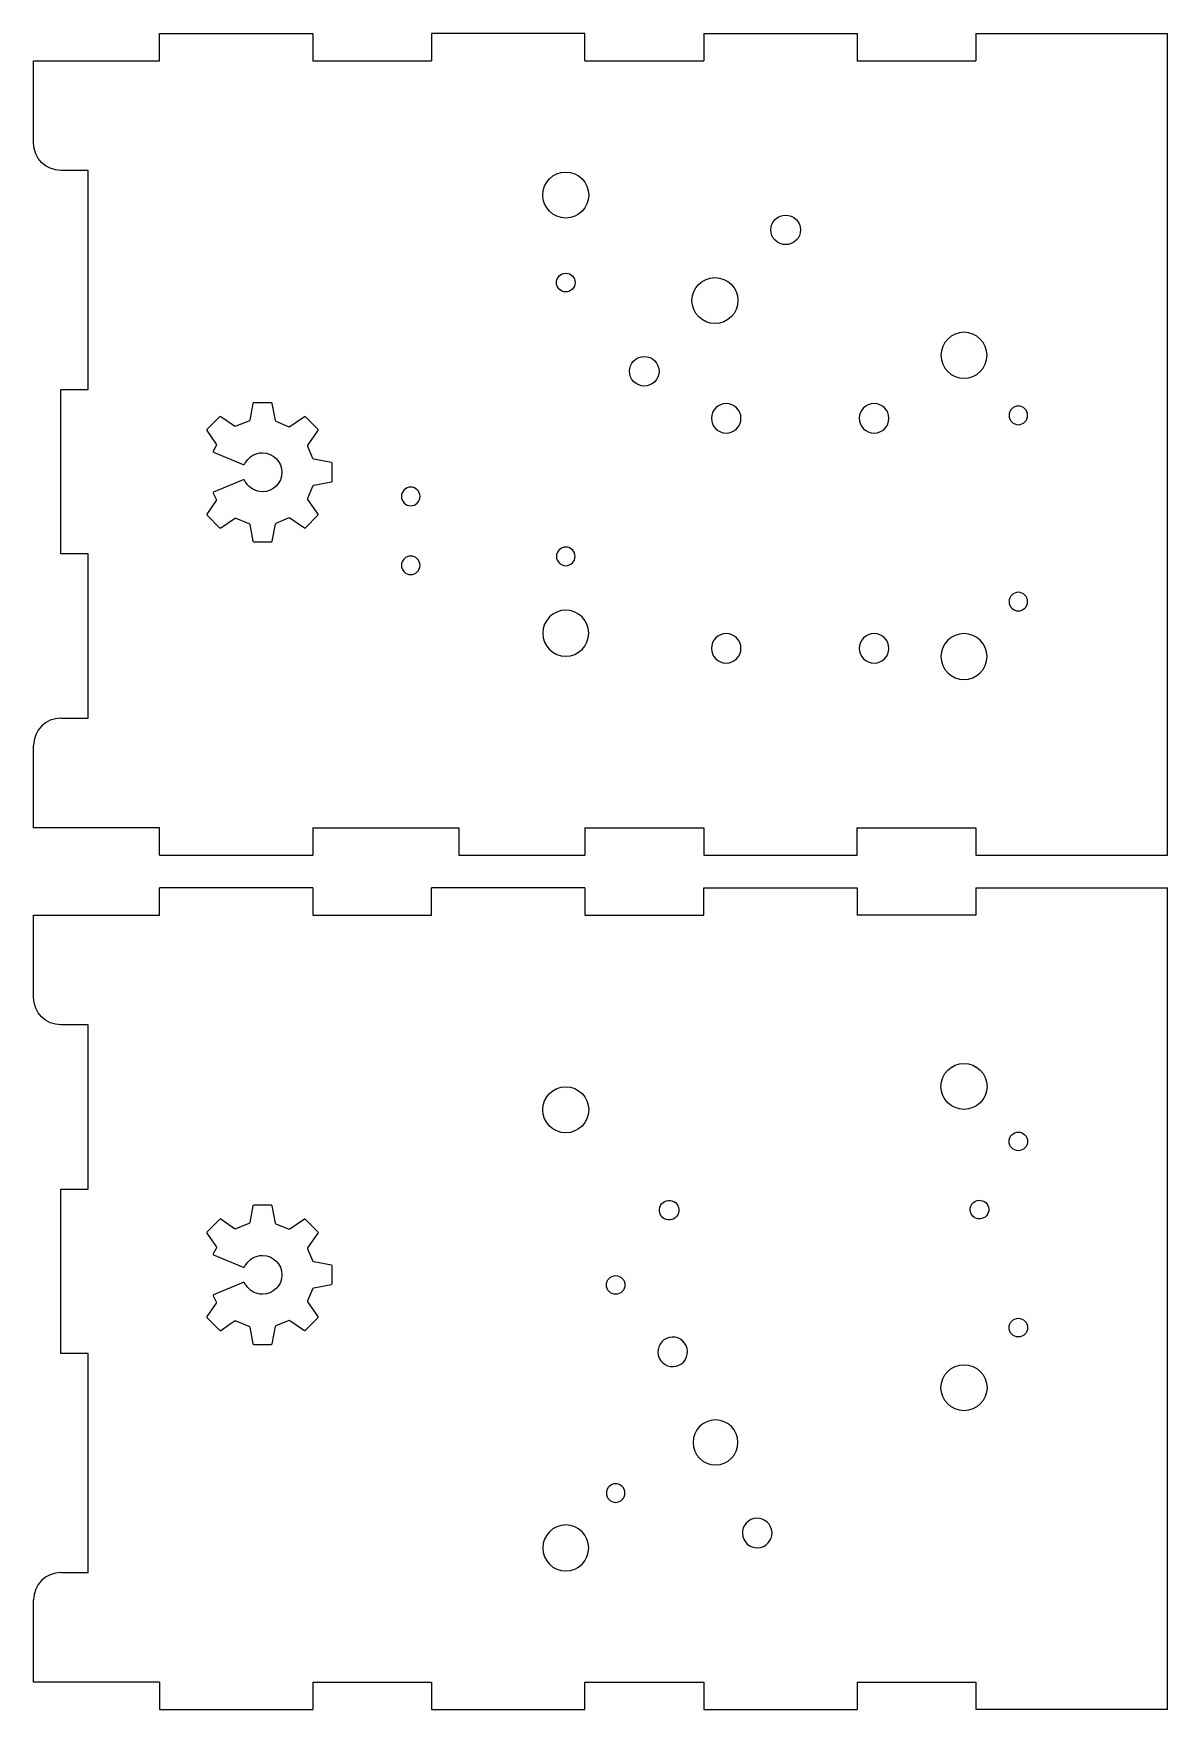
# Model space of a CAD drawing. Extents: x 11 to 578, y 32 to 388.
# Drawn here: x 370.6 to 577.6, y 76.6 to 382.6 of the extents above; entities that cross this region are included whole.
import ezdxf

# ---------------------------------------------------------------- set-up
doc = ezdxf.new("R2010")
doc.units = 0
doc.layers.add('BrailleRAP_V5_600x400_planche1', color=7, linetype='CONTINUOUS')

msp = doc.modelspace()

# ---------------------------------------------------------------- linework, layer by layer
at = {"layer": 'BrailleRAP_V5_600x400_planche1', "color": 3}
for points in [[(393.559937, 382.600922), (421.559909, 382.600922)], [(393.559937, 377.600897), (393.559937, 382.600817)], [(421.559944, 382.600922), (421.559944, 377.601003)], [(471.226609, 382.600922), (443.226638, 382.600922), (443.226602, 377.601003)], [(471.226609, 377.600897), (471.226609, 382.600817)], [(492.893302, 382.600922), (520.893274, 382.600922)], [(492.893302, 382.600922), (492.893302, 377.601003)], [(520.893274, 382.600922), (520.893274, 377.601003)], [(542.559932, 382.600922), (577.560073, 382.600922)], [(542.559932, 382.600922), (542.559932, 377.601003)], [(577.559967, 232.600909), (577.559967, 382.600958)], [(370.559991, 362.600928), (370.559991, 377.601038)], [(370.559991, 377.600897), (393.560043, 377.600897)], [(421.559944, 377.600897), (443.226496, 377.600897)], [(471.226609, 377.600897), (492.893161, 377.600897)], [(520.893274, 377.600897), (542.559826, 377.600897)], [(380.559935, 357.600903), (375.560016, 357.600903)], [(380.559935, 317.600913), (380.559935, 357.600973)], [(375.55991, 317.600913), (380.55983, 317.600913)], [(375.55991, 287.600903), (375.55991, 317.600772)], [(380.559935, 287.600903), (375.560016, 287.600903)], [(380.559935, 257.600929), (380.559935, 287.600797)], [(375.55991, 257.600929), (380.55983, 257.600929)], [(370.559991, 237.600899), (370.559991, 252.601009)], [(393.559937, 237.600899), (370.559885, 237.600899)], [(393.559937, 232.600909), (393.559937, 237.600828)], [(421.559944, 237.600899), (421.559944, 232.600979)], [(421.559944, 237.600899), (448.226769, 237.600899)], [(448.226627, 237.600899), (448.226627, 232.600979), (471.22668, 232.600909)], [(471.226609, 237.600899), (471.226609, 232.600979)], [(471.226609, 237.600899), (492.893161, 237.600899)], [(492.893302, 237.600899), (492.893302, 232.600979), (520.893274, 232.600909), (520.893274, 237.600828), (542.559826, 237.600899)], [(542.559932, 237.600899), (542.559932, 232.600979), (577.560073, 232.600909)], [(393.559937, 232.600909), (421.559909, 232.600909)], [(393.559937, 221.603697), (393.559937, 226.603616)], [(421.559944, 226.603687), (393.559973, 226.603687)], [(421.559944, 226.603687), (421.559944, 221.603767)], [(443.226602, 221.603697), (443.226602, 226.603616)], [(471.226609, 226.603687), (443.226638, 226.603687)], [(471.226609, 226.603687), (471.226609, 221.603767)], [(492.893302, 226.603687), (520.893274, 226.603687)], [(492.893302, 221.603697), (492.893302, 226.603616)], [(520.893274, 226.603687), (520.893274, 221.603767)], [(542.559932, 226.603687), (542.559932, 221.603767), (520.89338, 221.603697)], [(542.559932, 226.603687), (577.560073, 226.603687)], [(577.559967, 76.603708), (577.559967, 226.603757)], [(370.559991, 206.603692), (370.559991, 221.603803)], [(370.559991, 221.603697), (393.560043, 221.603697)], [(421.559944, 221.603697), (443.226496, 221.603697)], [(471.226609, 221.603697), (492.893161, 221.603697)], [(380.559935, 201.603702), (375.560016, 201.603702)], [(380.559935, 171.603692), (380.559935, 201.603561)], [(375.55991, 171.603692), (380.55983, 171.603692)], [(375.55991, 141.603682), (375.55991, 171.603551)], [(380.559935, 141.603682), (375.560016, 141.603682)], [(380.559935, 101.603693), (380.559935, 141.603753)], [(375.55991, 101.603693), (380.55983, 101.603693)], [(370.559991, 81.603698), (370.559991, 96.603809)], [(393.559937, 81.603698), (370.559885, 81.603698)], [(393.559937, 81.603698), (393.559937, 76.603779), (421.559909, 76.603708)], [(421.559944, 81.603698), (421.559944, 76.603779)], [(421.559944, 81.603698), (443.226496, 81.603698)], [(443.226602, 81.603698), (443.226602, 76.603779), (471.226574, 76.603708), (471.226609, 81.603627), (492.893161, 81.603698)], [(492.893302, 81.603698), (492.893302, 76.603779), (520.893274, 76.603708)], [(520.893274, 81.603698), (520.893274, 76.603779)], [(520.893274, 81.603698), (542.559826, 81.603698)], [(542.559932, 81.603698), (542.559932, 76.603779)], [(577.559967, 76.603708), (542.559826, 76.603708)]]:
    msp.add_lwpolyline(points, dxfattribs=at)
for points in [[(467.722961, 348.911069)], [(509.769873, 348.659644)], [(467.722961, 335.432453)], [(494.955923, 329.645769)], [(483.96044, 322.850246)], [(540.416348, 319.645754)], [(499.702866, 312.345935)], [(526.702853, 312.345759)], [(550.333567, 314.581453)], [(441.118967, 298.079285)], [(441.118967, 285.502475)], [(467.722961, 285.432449)], [(550.333567, 280.581472)], [(499.702866, 270.345943)], [(526.702853, 270.345731)], [(467.722961, 268.911054)], [(540.416348, 264.64576)], [(540.416348, 194.558836)], [(467.722961, 190.293541)], [(550.333567, 178.623158)], [(487.446978, 169.342704)], [(544.091975, 169.342704)], [(476.829249, 152.414345)], [(486.102083, 144.345965)], [(550.333567, 144.623143)], [(540.416348, 139.558841)], [(495.055936, 129.458849)], [(476.829249, 114.414359)], [(467.722961, 110.293562)], [(503.809834, 106.371696)]]:
    msp.add_lwpolyline(points, close=True, dxfattribs=at)
at = {"layer": 'BrailleRAP_V5_600x400_planche1', "color": 7}
for points in [[(413.97173, 315.198426), (410.759688, 315.198073)], [(404.515169, 312.611859), (402.244338, 310.340676)], [(407.250608, 310.903004), (404.731069, 312.631968)], [(410.593177, 315.059784), (410.026616, 312.016018)], [(414.71856, 311.939465), (414.138241, 315.059784)], [(420.000349, 312.631262), (417.350282, 310.813045)], [(422.486727, 310.340676), (420.215896, 312.611506)], [(402.22423, 310.125129), (403.923208, 307.65004)], [(409.866808, 311.835043), (407.492966, 310.885012)], [(417.108982, 310.798229), (414.87731, 311.754962)], [(420.656163, 307.428495), (422.506835, 310.124776)], [(403.931322, 307.412973), (403.348533, 306.321479)], [(403.414502, 306.141915), (408.852571, 303.891546)], [(421.524349, 305.022551), (420.638877, 307.186137)], [(409.055771, 303.957515), (409.223341, 304.230565)], [(424.934652, 304.262668), (421.706735, 304.863096)], [(425.07294, 300.884468), (425.07294, 304.096157)], [(408.852571, 301.089784), (403.414149, 298.839415)], [(409.222988, 300.750412), (409.055771, 301.023815)], [(420.638877, 297.794487), (421.524349, 299.957721)], [(421.706735, 300.117176), (424.934652, 300.717957)], [(403.922855, 297.33129), (402.22423, 294.856201)], [(403.348533, 298.659851), (403.930969, 297.568357)], [(422.506835, 294.855496), (420.656163, 297.552129)], [(402.243985, 294.640654), (404.514816, 292.369471)], [(404.731069, 292.349362), (407.250255, 294.078326)], [(407.492613, 294.096318), (409.866455, 293.145935)], [(414.87731, 293.226015), (417.108982, 294.182749)], [(417.350282, 294.167226), (420.000349, 292.349362)], [(420.215896, 292.369118), (422.486727, 294.640301)], [(410.026616, 292.965312), (410.592824, 289.921546)], [(414.138241, 289.92084), (414.71856, 293.04116)], [(410.759688, 289.782904), (413.971024, 289.782551)], [(410.593177, 168.530751), (410.026616, 165.486984)], [(413.97173, 168.669393), (410.759688, 168.66904)], [(414.71856, 165.410431), (414.138241, 168.530751)], [(404.515169, 166.083179), (402.244338, 163.811643)], [(407.250608, 164.37397), (404.731069, 166.102934)], [(409.866808, 165.306009), (407.492966, 164.355979)], [(420.000349, 166.102581), (417.350282, 164.284012)], [(422.486727, 163.811643), (420.215896, 166.082473)], [(402.22423, 163.596095), (403.923208, 161.121007)], [(417.108982, 164.269195), (414.87731, 165.225929)], [(420.656163, 160.899462), (422.506835, 163.595743)], [(403.931322, 160.88394), (403.348533, 159.792446)], [(403.414502, 159.612882), (408.852571, 157.362512)], [(421.524349, 158.493518), (420.638877, 160.657104)], [(409.055771, 157.428482), (409.223341, 157.701532)], [(424.934652, 157.733634), (421.706735, 158.334062)], [(425.07294, 154.355435), (425.07294, 157.567123)], [(408.852571, 154.560751), (403.414149, 152.310382)], [(409.222988, 154.221379), (409.055771, 154.494782)], [(420.638877, 151.265454), (421.524349, 153.428687)], [(421.706735, 153.588143), (424.934652, 154.188923)], [(403.922855, 150.802257), (402.22423, 148.327168)], [(403.348533, 152.130818), (403.930969, 151.039324)], [(422.506835, 148.326462), (420.656163, 151.023096)], [(402.243985, 148.111621), (404.514816, 145.840438)], [(404.731069, 145.820329), (407.250255, 147.549293)], [(407.492613, 147.567285), (409.866455, 146.616901)], [(414.87731, 146.696982), (417.108982, 147.653715)], [(417.350282, 147.638193), (420.000349, 145.820329)], [(420.215896, 145.840085), (422.486727, 148.111268)], [(410.026616, 146.436279), (410.592824, 143.392513)], [(414.138241, 143.391807), (414.71856, 146.512479)], [(410.759688, 143.253871), (413.971024, 143.253518)]]:
    msp.add_lwpolyline(points, dxfattribs=at)
at = {"layer": 'BrailleRAP_V5_600x400_planche1', "color": 3}
for points in [[(375.55991, 357.600903), (372.798366, 357.600903), (370.559991, 359.83963), (370.559991, 362.600822)], [(463.522789, 353.111241), (463.522789, 355.430755), (465.403448, 357.31106), (467.722961, 357.31106)], [(467.722961, 357.31106), (470.042475, 357.31106), (471.923133, 355.430755), (471.923133, 353.111241)], [(467.722961, 348.911069), (465.403448, 348.911069), (463.522789, 350.791374), (463.522789, 353.111241)], [(471.923133, 353.111241), (471.923133, 350.791374), (470.042475, 348.911069), (467.722961, 348.911069)], [(505.951407, 348.659644), (507.00586, 349.714097), (508.715421, 349.714097), (509.769873, 348.659644)], [(505.951407, 344.841178), (504.896954, 345.89563), (504.896954, 347.605191), (505.951407, 348.659644)], [(509.769873, 348.659644), (510.824326, 347.605191), (510.824326, 345.89563), (509.769873, 344.841178)], [(509.769873, 344.841178), (508.715421, 343.786725), (507.00586, 343.786725), (505.951407, 344.841178)], [(466.022925, 337.132489), (466.022925, 338.071231), (466.78422, 338.832525), (467.722961, 338.832525)], [(467.722961, 335.432453), (466.78422, 335.432453), (466.022925, 336.193748), (466.022925, 337.132489)], [(467.722961, 338.832525), (468.661703, 338.832525), (469.422997, 338.071231), (469.422997, 337.132489)], [(469.422997, 337.132489), (469.422997, 336.193748), (468.661703, 335.432453), (467.722961, 335.432453)], [(490.755751, 333.845941), (490.755751, 336.165455), (492.63641, 338.045761), (494.955923, 338.045761)], [(494.955923, 338.045761), (497.275437, 338.045761), (499.156096, 336.165455), (499.156096, 333.845941)], [(494.955923, 329.645769), (492.63641, 329.645769), (490.755751, 331.526075), (490.755751, 333.845941)], [(499.156096, 333.845941), (499.156096, 331.526075), (497.275437, 329.645769), (494.955923, 329.645769)], [(540.416348, 328.045745), (538.096835, 328.045745), (536.216176, 326.16544), (536.216176, 323.845926)], [(544.616521, 323.845926), (544.616521, 326.16544), (542.735862, 328.045745), (540.416348, 328.045745)], [(480.141974, 319.03178), (479.087521, 320.086232), (479.087521, 321.795793), (480.141974, 322.850246)], [(480.141974, 322.850246), (481.196426, 323.904699), (482.905987, 323.904699), (483.96044, 322.850246)], [(483.96044, 322.850246), (485.014893, 321.795793), (485.014893, 320.086232), (483.96044, 319.03178)], [(536.216176, 323.845926), (536.216176, 321.52606), (538.096835, 319.645754), (540.416348, 319.645754)], [(540.416348, 319.645754), (542.735862, 319.645754), (544.616521, 321.52606), (544.616521, 323.845926)], [(483.96044, 319.03178), (482.905987, 317.977327), (481.196426, 317.977327), (480.141974, 319.03178)], [(497.003058, 315.046096), (495.511866, 315.046096), (494.302897, 313.837127), (494.302897, 312.345935)], [(494.302897, 312.345935), (494.302897, 310.854744), (495.511866, 309.646127), (497.002705, 309.645774)], [(497.002705, 309.645774), (498.493896, 309.645774), (499.702866, 310.854744), (499.702866, 312.345935)], [(499.702866, 312.345935), (499.702866, 313.837127), (498.493896, 315.046096), (497.003058, 315.046096)], [(524.003045, 315.04592), (522.511854, 315.04592), (521.302884, 313.836951), (521.302884, 312.345759)], [(521.302884, 312.345759), (521.302884, 310.854567), (522.511854, 309.645598), (524.002692, 309.645598)], [(524.002692, 309.645598), (525.493884, 309.645598), (526.702853, 310.854567), (526.702853, 312.345759)], [(526.702853, 312.345759), (526.702853, 313.836951), (525.493884, 315.04592), (524.003045, 315.04592)], [(550.333567, 314.581453), (549.394825, 314.581453), (548.63353, 313.820158), (548.63353, 312.881417)], [(548.63353, 312.881417), (548.63353, 311.942675), (549.394825, 311.181381), (550.333567, 311.181381)], [(552.033603, 312.881417), (552.033603, 313.820158), (551.272308, 314.581453), (550.333567, 314.581453)], [(550.333567, 311.181381), (551.272308, 311.181381), (552.033603, 311.942675), (552.033603, 312.881417)], [(439.418931, 299.779321), (438.480189, 299.779321), (437.718895, 299.018026), (437.718895, 298.079285)], [(437.718895, 298.079285), (437.718895, 297.140543), (438.480189, 296.379249), (439.418931, 296.379249)], [(441.118967, 298.079285), (441.118967, 299.018026), (440.358025, 299.779321), (439.418931, 299.779321)], [(439.418931, 296.379249), (440.358025, 296.379249), (441.118967, 297.140543), (441.118967, 298.079285)], [(467.722961, 288.832521), (466.78422, 288.832521), (466.022925, 288.071226), (466.022925, 287.132485)], [(469.422997, 287.132485), (469.422997, 288.071226), (468.661703, 288.832521), (467.722961, 288.832521)], [(439.418931, 287.202511), (438.480189, 287.202511), (437.718895, 286.441217), (437.718895, 285.502475)], [(437.718895, 285.502475), (437.718895, 284.563734), (438.480189, 283.802439), (439.418931, 283.802439)], [(441.118967, 285.502475), (441.118967, 286.441217), (440.358025, 287.202511), (439.418931, 287.202511)], [(439.418931, 283.802439), (440.358025, 283.802439), (441.118967, 284.563734), (441.118967, 285.502475)], [(466.022925, 287.132485), (466.022925, 286.193743), (466.78422, 285.432449), (467.722961, 285.432449)], [(467.722961, 285.432449), (468.661703, 285.432449), (469.422997, 286.193743), (469.422997, 287.132485)], [(550.333567, 280.581472), (549.394825, 280.581472), (548.63353, 279.820531), (548.63353, 278.881436)], [(548.63353, 278.881436), (548.63353, 277.942695), (549.394825, 277.1814), (550.333567, 277.1814)], [(552.033603, 278.881436), (552.033603, 279.820531), (551.272308, 280.581472), (550.333567, 280.581472)], [(550.333567, 277.1814), (551.272308, 277.1814), (552.033603, 277.942695), (552.033603, 278.881436)], [(467.722961, 277.311046), (465.403448, 277.311046), (463.522789, 275.43074), (463.522789, 273.110874)], [(471.923133, 273.110874), (471.923133, 275.43074), (470.042475, 277.311046), (467.722961, 277.311046)], [(463.522789, 273.110874), (463.522789, 270.79136), (465.403448, 268.911054), (467.722961, 268.911054)], [(467.722961, 268.911054), (470.042475, 268.911054), (471.923133, 270.79136), (471.923133, 273.110874)], [(497.003058, 273.046104), (495.511866, 273.046104), (494.302897, 271.837134), (494.302897, 270.345943)], [(499.702866, 270.345943), (499.702866, 271.837134), (498.493896, 273.046104), (497.003058, 273.046104)], [(524.003045, 273.045892), (522.511854, 273.045892), (521.302884, 271.836923), (521.302884, 270.345731)], [(526.702853, 270.345731), (526.702853, 271.836923), (525.493884, 273.045892), (524.003045, 273.045892)], [(540.416348, 273.045751), (538.096835, 273.045751), (536.216176, 271.165446), (536.216176, 268.845932)], [(544.616521, 268.845932), (544.616521, 271.165446), (542.735862, 273.045751), (540.416348, 273.045751)], [(494.302897, 270.345943), (494.302897, 268.854751), (495.511866, 267.645782), (497.002705, 267.645782)], [(497.002705, 267.645782), (498.493896, 267.645782), (499.702866, 268.854751), (499.702866, 270.345943)], [(521.302884, 270.345731), (521.302884, 268.854539), (522.511854, 267.645923), (524.002692, 267.645923)], [(524.002692, 267.645923), (525.493884, 267.64557), (526.702853, 268.854539), (526.702853, 270.345731)], [(536.216176, 268.845932), (536.216176, 266.526065), (538.096835, 264.64576), (540.416348, 264.64576)], [(540.416348, 264.64576), (542.735862, 264.64576), (544.616521, 266.526065), (544.616521, 268.845932)], [(375.55991, 257.600929), (372.798366, 257.600929), (370.559991, 255.362201), (370.559991, 252.601009)], [(375.55991, 201.603702), (372.798366, 201.603702), (370.559991, 203.84243), (370.559991, 206.603621)], [(536.216176, 190.358664), (536.216176, 192.67853), (538.096835, 194.558836), (540.416348, 194.558836)], [(540.416348, 194.558836), (542.735862, 194.558836), (544.616521, 192.67853), (544.616521, 190.358664)], [(463.522789, 186.093722), (463.522789, 188.413235), (465.403448, 190.293541), (467.722961, 190.293541)], [(467.722961, 190.293541), (470.042475, 190.293541), (471.923133, 188.413235), (471.923133, 186.093722)], [(540.416348, 186.158844), (538.096835, 186.158844), (536.216176, 188.03915), (536.216176, 190.358664)], [(544.616521, 190.358664), (544.616521, 188.03915), (542.735862, 186.158844), (540.416348, 186.158844)], [(467.722961, 181.893549), (465.403448, 181.893549), (463.522789, 183.773855), (463.522789, 186.093722)], [(471.923133, 186.093722), (471.923133, 183.773855), (470.042475, 181.893549), (467.722961, 181.893549)], [(548.63353, 180.323194), (548.63353, 181.261936), (549.394825, 182.023231), (550.333567, 182.023231)], [(550.333567, 182.023231), (551.272308, 182.023231), (552.033603, 181.261936), (552.033603, 180.323194)], [(550.333567, 178.623158), (549.394825, 178.623158), (548.63353, 179.384453), (548.63353, 180.323194)], [(552.033603, 180.323194), (552.033603, 179.384453), (551.272308, 178.623158), (550.333567, 178.623158)], [(485.732831, 166.188518), (484.861823, 166.661946), (484.539384, 167.751676), (485.012811, 168.622685)], [(485.012811, 168.622685), (485.486239, 169.493693), (486.57597, 169.816132), (487.446978, 169.342704)], [(487.446978, 169.342704), (488.317986, 168.869276), (488.640073, 167.779546), (488.166998, 166.908538)], [(542.391939, 166.398068), (541.578786, 166.867615), (541.300445, 167.907251), (541.769639, 168.720404)], [(541.769639, 168.720404), (542.239186, 169.533557), (543.278823, 169.812251), (544.091975, 169.342704)], [(544.091975, 169.342704), (544.905128, 168.873157), (545.18347, 167.833521), (544.714275, 167.020368)], [(488.166998, 166.908538), (487.69357, 166.037529), (486.603486, 165.71509), (485.732831, 166.188518)], [(544.714275, 167.020368), (544.244728, 166.207215), (543.205092, 165.928874), (542.391939, 166.398068)], [(475.129213, 154.114381), (475.129213, 155.053123), (475.890508, 155.814418), (476.829249, 155.814418)], [(476.829249, 152.414345), (475.890508, 152.414345), (475.129213, 153.17564), (475.129213, 154.114381)], [(476.829249, 155.814418), (477.767991, 155.814418), (478.529285, 155.053123), (478.529285, 154.114381)], [(478.529285, 154.114381), (478.529285, 153.17564), (477.767991, 152.414345), (476.829249, 152.414345)], [(548.63353, 146.323179), (548.63353, 147.26192), (549.394825, 148.023215), (550.333567, 148.023215)], [(550.333567, 148.023215), (551.272308, 148.023215), (552.033603, 147.26192), (552.033603, 146.323179)], [(486.102083, 144.345965), (484.750592, 143.715904), (484.166039, 142.109354), (484.7961, 140.757862)], [(489.690186, 143.039982), (489.060125, 144.391473), (487.453575, 144.976026), (486.102083, 144.345965)], [(550.333567, 144.623143), (549.394825, 144.623143), (548.63353, 145.384437), (548.63353, 146.323179)], [(552.033603, 146.323179), (552.033603, 145.384437), (551.272308, 144.623143), (550.333567, 144.623143)], [(488.384203, 139.451879), (489.735694, 140.082293), (490.320247, 141.68849), (489.690186, 143.039982)], [(484.7961, 140.757862), (485.426514, 139.406371), (487.032711, 138.821818), (488.384203, 139.451879)], [(536.216176, 135.359022), (536.216176, 137.678536), (538.096835, 139.558841), (540.416348, 139.558841)], [(540.416348, 139.558841), (542.735862, 139.558841), (544.616521, 137.678536), (544.616521, 135.359022)], [(540.416348, 131.15885), (538.096835, 131.15885), (536.216176, 133.039155), (536.216176, 135.359022)], [(544.616521, 135.359022), (544.616521, 133.039155), (542.735862, 131.15885), (540.416348, 131.15885)], [(495.055936, 129.458849), (492.791455, 129.458849), (490.955953, 127.623346), (490.955953, 125.358866)], [(499.155919, 125.358866), (499.155919, 127.623346), (497.320416, 129.458849), (495.055936, 129.458849)], [(490.955953, 125.358866), (490.955953, 123.094385), (492.791455, 121.258883), (495.055936, 121.258883)], [(495.055936, 121.258883), (497.320416, 121.258883), (499.155919, 123.094385), (499.155919, 125.358866)], [(476.829249, 117.814431), (475.890508, 117.814431), (475.129213, 117.053137), (475.129213, 116.114395)], [(478.529285, 116.114395), (478.529285, 117.053137), (477.767991, 117.814431), (476.829249, 117.814431)], [(475.129213, 116.114395), (475.129213, 115.175653), (475.890508, 114.414359), (476.829249, 114.414359)], [(476.829249, 114.414359), (477.767991, 114.414359), (478.529285, 115.175653), (478.529285, 116.114395)], [(467.722961, 110.293562), (465.403448, 110.293562), (463.522789, 108.413256), (463.522789, 106.09339)], [(471.923133, 106.09339), (471.923133, 108.413256), (470.042475, 110.293562), (467.722961, 110.293562)], [(501.527715, 111.265782), (500.176223, 110.635368), (499.59167, 109.029171), (500.221731, 107.677679)], [(505.115817, 109.959799), (504.485403, 111.31129), (502.879206, 111.895843), (501.527715, 111.265782)], [(500.221731, 107.677679), (500.851792, 106.326188), (502.458342, 105.741635), (503.809834, 106.371696)], [(503.809834, 106.371696), (505.161326, 107.001757), (505.745878, 108.608307), (505.115817, 109.959799)], [(463.522789, 106.09339), (463.522789, 103.773876), (465.403448, 101.89357), (467.722961, 101.89357)], [(467.722961, 101.89357), (470.042475, 101.89357), (471.923133, 103.773876), (471.923133, 106.09339)], [(375.55991, 101.603693), (372.798366, 101.603693), (370.559991, 99.364965), (370.559991, 96.603773)]]:
    msp.add_open_spline(points, degree=3, dxfattribs=at)
at = {"layer": 'BrailleRAP_V5_600x400_planche1', "color": 7}
for points in [[(410.759688, 315.198073), (410.68243, 315.198073), (410.607288, 315.135631), (410.593177, 315.059784)], [(414.138241, 315.059784), (414.123777, 315.136337), (414.048988, 315.198426), (413.97173, 315.198426)], [(404.731069, 312.631968), (404.667216, 312.675712), (404.570202, 312.666893), (404.515169, 312.611859)], [(420.215896, 312.611506), (420.160863, 312.666187), (420.063849, 312.675359), (420.000349, 312.631262)], [(402.244338, 310.340676), (402.189658, 310.285995), (402.180838, 310.188981), (402.22423, 310.125129)], [(407.492966, 310.885012), (407.423469, 310.850793), (407.31446, 310.858906), (407.250608, 310.903004)], [(410.026616, 312.016018), (410.012858, 311.939818), (409.940538, 311.858326), (409.866808, 311.835043)], [(414.87731, 311.754962), (414.804285, 311.780362), (414.732671, 311.863265), (414.71856, 311.939465)], [(417.350282, 310.813045), (417.286077, 310.769301), (417.178127, 310.762598), (417.108982, 310.798229)], [(422.506835, 310.124776), (422.550579, 310.188981), (422.54176, 310.285995), (422.486727, 310.340676)], [(403.348533, 306.321479), (403.313255, 306.252334), (403.342888, 306.171548), (403.414502, 306.141915)], [(403.923208, 307.65004), (403.966952, 307.58654), (403.970127, 307.479295), (403.931322, 307.412973)], [(409.35528, 304.403426), (409.986399, 305.388734), (411.090241, 306.042432), (412.347188, 306.042432)], [(412.347188, 306.042432), (414.308985, 306.042432), (415.898955, 304.452109), (415.898955, 302.490665)], [(420.638877, 307.186137), (420.604657, 307.255634), (420.612418, 307.364995), (420.656163, 307.428495)], [(408.852571, 303.891546), (408.924185, 303.861559), (409.015555, 303.891546), (409.055771, 303.957515)], [(409.223341, 304.230565), (409.25368, 304.281012), (409.306596, 304.349804), (409.35528, 304.403426)], [(421.706735, 304.863096), (421.630888, 304.877559), (421.548691, 304.949173), (421.524349, 305.022551)], [(425.07294, 304.096157), (425.07294, 304.173415), (425.010852, 304.248557), (424.934652, 304.262668)], [(409.055771, 301.023815), (409.015555, 301.089432), (408.924185, 301.119418), (408.852571, 301.089784)], [(409.35528, 300.578257), (409.306949, 300.631526), (409.25368, 300.700318), (409.222988, 300.750412)], [(412.347188, 298.938898), (411.090241, 298.938898), (409.986399, 299.592596), (409.35528, 300.578257)], [(415.898955, 302.490665), (415.898955, 300.529221), (414.308985, 298.938898), (412.347188, 298.938898)], [(421.524349, 299.957721), (421.548691, 300.031098), (421.630888, 300.102712), (421.706735, 300.117176)], [(424.934652, 300.717957), (425.010852, 300.732068), (425.07294, 300.807209), (425.07294, 300.884468)], [(403.414149, 298.839415), (403.342888, 298.809782), (403.313255, 298.729348), (403.348533, 298.659851)], [(403.930969, 297.568357), (403.970127, 297.501682), (403.966952, 297.39479), (403.922855, 297.33129)], [(420.656163, 297.552129), (420.612418, 297.615982), (420.604657, 297.72499), (420.638877, 297.794487)], [(402.22423, 294.856201), (402.180838, 294.791996), (402.189658, 294.694982), (402.243985, 294.640654)], [(407.250255, 294.078326), (407.314108, 294.122071), (407.423116, 294.130185), (407.492613, 294.096318)], [(417.108982, 294.182749), (417.178127, 294.218379), (417.286077, 294.211324), (417.350282, 294.167226)], [(422.486727, 294.640301), (422.541407, 294.694982), (422.550579, 294.791643), (422.506835, 294.855496)], [(404.514816, 292.369471), (404.569849, 292.314437), (404.666863, 292.305618), (404.731069, 292.349362)], [(409.866455, 293.145935), (409.940185, 293.122651), (410.012505, 293.041512), (410.026616, 292.965312)], [(414.71856, 293.04116), (414.732671, 293.11736), (414.804285, 293.200615), (414.87731, 293.226015)], [(420.000349, 292.349362), (420.063849, 292.305971), (420.160863, 292.314437), (420.215896, 292.369118)], [(410.592824, 289.921546), (410.606935, 289.845699), (410.682077, 289.782904), (410.759688, 289.782904)], [(413.971024, 289.782551), (414.048988, 289.782551), (414.123777, 289.84464), (414.138241, 289.92084)], [(410.759688, 168.66904), (410.68243, 168.66904), (410.607288, 168.606598), (410.593177, 168.530751)], [(414.138241, 168.530751), (414.123777, 168.607304), (414.048988, 168.669393), (413.97173, 168.669393)], [(404.731069, 166.102934), (404.667216, 166.146679), (404.570202, 166.137859), (404.515169, 166.083179)], [(410.026616, 165.486984), (410.012858, 165.410784), (409.940538, 165.329293), (409.866808, 165.306009)], [(414.87731, 165.225929), (414.804285, 165.251329), (414.732671, 165.334231), (414.71856, 165.410431)], [(420.215896, 166.082473), (420.160863, 166.137154), (420.063849, 166.146326), (420.000349, 166.102581)], [(402.244338, 163.811643), (402.189658, 163.756962), (402.180838, 163.659948), (402.22423, 163.596095)], [(407.492966, 164.355979), (407.423469, 164.321759), (407.31446, 164.329873), (407.250608, 164.37397)], [(417.350282, 164.284012), (417.286077, 164.240268), (417.178127, 164.233565), (417.108982, 164.269195)], [(422.506835, 163.595743), (422.550579, 163.659595), (422.54176, 163.756962), (422.486727, 163.811643)], [(403.348533, 159.792446), (403.313255, 159.723301), (403.342888, 159.642515), (403.414502, 159.612882)], [(403.923208, 161.121007), (403.966952, 161.057507), (403.970127, 160.950615), (403.931322, 160.88394)], [(409.35528, 157.874393), (409.986399, 158.859701), (411.090241, 159.513398), (412.347188, 159.513398)], [(412.347188, 159.513398), (414.308985, 159.513398), (415.898955, 157.923076), (415.898955, 155.961632)], [(420.638877, 160.657104), (420.604657, 160.726601), (420.612418, 160.835962), (420.656163, 160.899462)], [(408.852571, 157.362512), (408.924185, 157.332526), (409.015555, 157.362512), (409.055771, 157.428482)], [(409.223341, 157.701532), (409.25368, 157.751979), (409.306596, 157.820771), (409.35528, 157.874393)], [(421.706735, 158.334062), (421.630888, 158.348526), (421.548691, 158.42014), (421.524349, 158.493518)], [(425.07294, 157.567123), (425.07294, 157.644382), (425.010852, 157.719523), (424.934652, 157.733634)], [(409.055771, 154.494782), (409.015555, 154.560398), (408.924185, 154.590385), (408.852571, 154.560751)], [(409.35528, 154.049223), (409.306949, 154.102493), (409.25368, 154.171285), (409.222988, 154.221379)], [(412.347188, 152.409865), (411.090241, 152.409865), (409.986399, 153.063562), (409.35528, 154.049223)], [(415.898955, 155.961632), (415.898955, 154.000187), (414.308985, 152.409865), (412.347188, 152.409865)], [(421.524349, 153.428687), (421.548691, 153.502065), (421.630888, 153.573679), (421.706735, 153.588143)], [(424.934652, 154.188923), (425.010852, 154.203035), (425.07294, 154.278176), (425.07294, 154.355435)], [(403.414149, 152.310382), (403.342888, 152.280748), (403.313255, 152.200315), (403.348533, 152.130818)], [(403.930969, 151.039324), (403.970127, 150.972649), (403.966952, 150.865757), (403.922855, 150.802257)], [(420.656163, 151.023096), (420.612418, 151.086949), (420.604657, 151.195957), (420.638877, 151.265454)], [(402.22423, 148.327168), (402.180838, 148.263315), (402.189658, 148.165949), (402.243985, 148.111621)], [(407.250255, 147.549293), (407.314108, 147.593037), (407.423116, 147.601151), (407.492613, 147.567285)], [(417.108982, 147.653715), (417.178127, 147.689346), (417.286077, 147.68229), (417.350282, 147.638193)], [(422.486727, 148.111268), (422.541407, 148.165949), (422.550579, 148.26261), (422.506835, 148.326462)], [(404.514816, 145.840438), (404.569849, 145.785404), (404.666863, 145.776585), (404.731069, 145.820329)], [(409.866455, 146.616901), (409.940185, 146.593618), (410.012505, 146.512479), (410.026616, 146.436279)], [(414.71856, 146.512479), (414.732671, 146.588326), (414.804285, 146.671582), (414.87731, 146.696982)], [(420.000349, 145.820329), (420.063849, 145.776938), (420.160863, 145.785404), (420.215896, 145.840085)], [(410.592824, 143.392513), (410.606935, 143.316665), (410.682077, 143.253871), (410.759688, 143.253871)], [(413.971024, 143.253518), (414.048988, 143.253518), (414.123777, 143.315607), (414.138241, 143.391807)]]:
    msp.add_open_spline(points, degree=3, dxfattribs=at)

doc.saveas('drawing.dxf')
